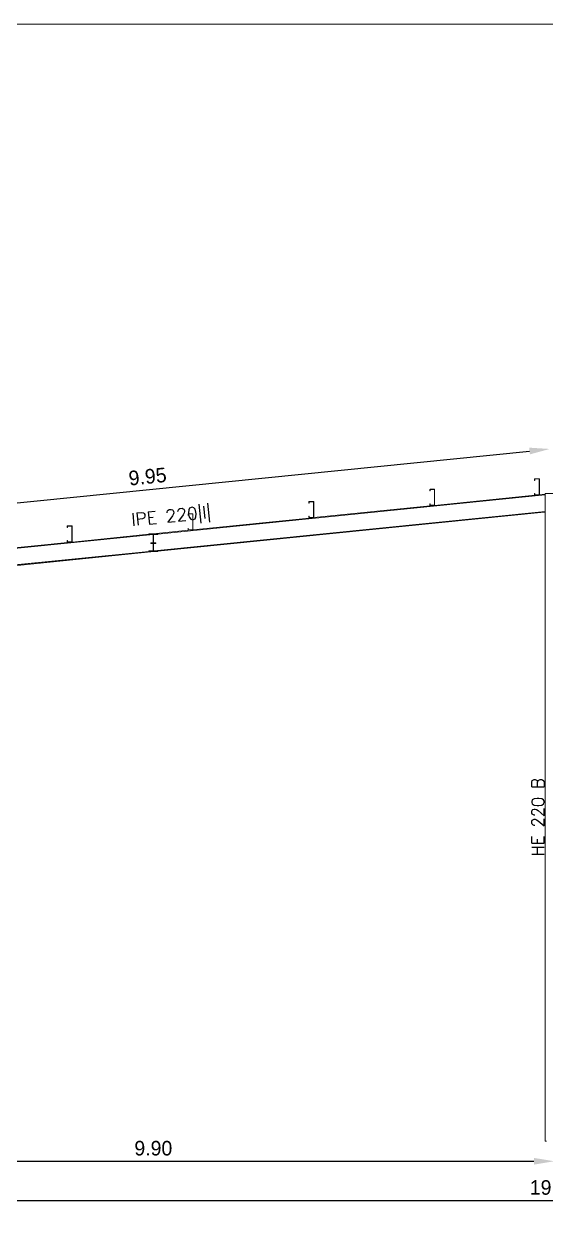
# Model space of a CAD drawing. Header units: millimetres. Extents: x 0 to 149, y -64 to 103.
# Drawn here: x 121.89 to 128.33, y 40.5 to 55.36 of the extents above; entities that cross this region are included whole.
import ezdxf
from ezdxf.enums import TextEntityAlignment as Align

# ---------------------------------------------------------------- set-up
doc = ezdxf.new("R2010")
doc.units = ezdxf.units.MM
for name, color, linetype, lineweight in [('BARRAS_DE_ACERO', 7, 'Continuous', 9), ('COTAS', 13, 'Continuous', 9), ('RECUAD_LIMITES', 2, 'Continuous', 0), ('REFERENCIA_DE_LAS_BARRAS', 2, 'Continuous', 9)]:
    doc.layers.add(name, color=color, linetype=linetype, lineweight=lineweight)
doc.styles.add('CYPETXT', font='romans__.ttf', dxfattribs={"height": 0.2})
doc.styles.add('RomanS', font='')
doc.styles.get('RomanS').set_extended_font_data('Porsche')
doc.dimstyles.new('100-color', dxfattribs={"dimtxt": 0.18, "dimasz": 0.25, "dimexe": 0, "dimexo": 0.5, "dimgap": 0.07, "dimtad": 1, "dimzin": 4, "dimdsep": 46, "dimtxsty": 'RomanS', "dimcen": 0.1, "dimse1": 1, "dimse2": 1, "dimadec": 0, "dimazin": 0, "dimtfac": 1, "dimtix": 1, "dimtmove": 2, "dimatfit": 3, "dimfxl": 1, "dimtvp": 1.058824, "dimtolj": 1, "dimtzin": 1, "dimarcsym": 0})

# ---------------------------------------------------------------- blocks, each defined once
blk = doc.blocks.new('*D503')
at = {"layer": 'COTAS', "color": 0, "lineweight": -2, "transparency": 16777216}
blk.add_line((118.785, 40.837), (138.085, 40.837), dxfattribs=at)
at = {"layer": 'COTAS', "color": 0, "transparency": 16777216}
for points in [[(118.785, 40.879), (118.785, 40.796), (118.535, 40.837)], [(138.085, 40.879), (138.085, 40.796), (138.335, 40.837)]]:
    blk.add_solid(points, dxfattribs=at)
at = {"layer": 'Defpoints', "color": 0, "transparency": 16777216}
for p in [(118.535, 41.57), (138.335, 41.57), (138.335, 40.837)]:
    blk.add_point(p, dxfattribs=at)
at = {"layer": 'COTAS', "color": 0, "transparency": 16777216, "insert": (128.435, 40.997), "char_height": 0.18, "attachment_point": 5, "style": 'RomanS'}
blk.add_mtext('\\A1;19.80', dxfattribs=at)
blk = doc.blocks.new('*D505')
at = {"layer": 'COTAS', "color": 0, "lineweight": -2, "transparency": 16777216}
blk.add_line((118.785, 41.322), (128.185, 41.322), dxfattribs=at)
at = {"layer": 'COTAS', "color": 0, "transparency": 16777216}
for points in [[(118.785, 41.363), (118.785, 41.28), (118.535, 41.322)], [(128.185, 41.363), (128.185, 41.28), (128.435, 41.322)]]:
    blk.add_solid(points, dxfattribs=at)
at = {"layer": 'Defpoints', "color": 0, "transparency": 16777216}
for p in [(118.535, 41.57), (128.435, 41.57), (128.435, 41.322)]:
    blk.add_point(p, dxfattribs=at)
at = {"layer": 'COTAS', "color": 0, "transparency": 16777216, "insert": (123.485, 41.482), "char_height": 0.18, "attachment_point": 5, "style": 'RomanS'}
blk.add_mtext('\\A1;9.90', dxfattribs=at)
blk = doc.blocks.new('*D506')
at = {"layer": 'COTAS', "color": 0, "lineweight": -2, "transparency": 16777216}
blk.add_line((118.728, 49.143), (128.131, 50.092), dxfattribs=at)
at = {"layer": 'COTAS', "color": 0, "transparency": 16777216}
for points in [[(128.127, 50.134), (128.135, 50.051), (128.38, 50.118)], [(118.724, 49.184), (118.733, 49.101), (118.48, 49.118)]]:
    blk.add_solid(points, dxfattribs=at)
at = {"layer": 'Defpoints', "color": 0, "transparency": 16777216}
for p in [(128.38, 50.118), (128.435, 49.57), (118.535, 48.57)]:
    blk.add_point(p, dxfattribs=at)
at = {"layer": 'COTAS', "color": 0, "transparency": 16777216, "insert": (123.414, 49.777), "char_height": 0.18, "attachment_point": 5, "rotation": 5.7679, "style": 'RomanS'}
blk.add_mtext('\\A1;9.95', dxfattribs=at)
blk = doc.blocks.new('*D542')
at = {"layer": 'COTAS', "color": 0, "lineweight": -2, "transparency": 16777216}
blk.add_arc((118.615, 48.357), 1.332, 280.7679, 355, dxfattribs=at)
at = {"layer": 'COTAS', "color": 0, "transparency": 16777216}
for points in [[(119.9, 48.241), (119.984, 48.241), (119.94, 48.491)], [(118.868, 47.007), (118.86, 47.09), (118.615, 47.025)]]:
    blk.add_solid(points, dxfattribs=at)
at = {"layer": 'Defpoints', "color": 0, "transparency": 16777216}
for p in [(123.496, 48.85), (118.615, 48.357), (118.615, 48.357), (119.319, 47.227), (118.615, 41.57)]:
    blk.add_point(p, dxfattribs=at)
at = {"layer": 'COTAS', "color": 0, "transparency": 16777216, "insert": (119.485, 47.571), "char_height": 0.18, "attachment_point": 5, "rotation": 47.884, "style": 'RomanS'}
blk.add_mtext('\\A1;96°', dxfattribs=at)

msp = doc.modelspace()

# ---------------------------------------------------------------- linework, layer by layer
at = {"layer": 'BARRAS_DE_ACERO'}
for p, q in [((128.194, 49.749), (128.193, 49.747)), ((128.193, 49.746), (128.193, 49.747)), ((128.193, 49.73), (128.193, 49.746)), ((128.195, 49.73), (128.193, 49.73)), ((128.194, 49.749), (128.195, 49.75)), ((128.197, 49.75), (128.195, 49.75)), ((128.195, 49.747), (128.195, 49.747)), ((128.195, 49.746), (128.195, 49.747)), ((128.195, 49.746), (128.195, 49.73)), ((128.248, 49.75), (128.197, 49.75)), ((128.197, 49.748), (128.248, 49.748)), ((128.25, 49.75), (128.248, 49.75)), ((128.249, 49.748), (128.248, 49.748)), ((128.249, 49.748), (128.25, 49.747)), ((128.25, 49.747), (128.251, 49.746)), ((128.25, 49.747), (128.25, 49.747)), ((128.251, 49.555), (128.251, 49.746)), ((128.252, 49.747), (128.253, 49.746)), ((128.253, 49.555), (128.253, 49.746)), ((123.54, 49.067), (128.325, 49.55)), ((126.9, 49.617), (126.9, 49.618)), ((126.902, 49.617), (126.901, 49.616)), ((126.901, 49.615), (126.901, 49.616)), ((126.901, 49.6), (126.901, 49.615)), ((126.901, 49.615), (126.901, 49.615)), ((126.901, 49.615), (126.901, 49.615)), ((126.902, 49.616), (126.903, 49.617)), ((126.903, 49.617), (126.902, 49.617)), ((126.902, 49.616), (126.902, 49.615)), ((126.902, 49.616), (126.902, 49.616)), ((126.902, 49.615), (126.902, 49.6)), ((126.904, 49.618), (126.903, 49.617)), ((126.904, 49.617), (126.903, 49.617)), ((126.955, 49.62), (126.904, 49.62)), ((126.904, 49.618), (126.904, 49.618)), ((126.904, 49.618), (126.955, 49.618)), ((126.954, 49.617), (126.904, 49.617)), ((126.955, 49.617), (126.954, 49.617)), ((126.956, 49.619), (126.955, 49.62)), ((126.956, 49.617), (126.955, 49.618)), ((126.955, 49.617), (126.956, 49.616)), ((126.956, 49.619), (126.958, 49.618)), ((126.956, 49.617), (126.956, 49.617)), ((126.956, 49.617), (126.957, 49.616)), ((126.957, 49.616), (126.956, 49.616)), ((126.957, 49.615), (126.957, 49.616)), ((126.957, 49.616), (126.957, 49.615)), ((126.957, 49.615), (126.957, 49.424)), ((126.957, 49.425), (126.957, 49.615)), ((126.957, 49.615), (126.957, 49.615)), ((126.959, 49.617), (126.958, 49.618)), ((126.959, 49.615), (126.959, 49.617)), ((126.959, 49.615), (126.959, 49.615)), ((126.959, 49.425), (126.959, 49.615)), ((128.193, 49.57), (128.193, 49.555)), ((128.195, 49.57), (128.193, 49.57)), ((128.193, 49.555), (128.193, 49.553)), ((128.193, 49.553), (128.194, 49.552)), ((128.194, 49.552), (128.195, 49.551)), ((128.195, 49.555), (128.195, 49.57)), ((128.195, 49.554), (128.195, 49.555)), ((128.195, 49.554), (128.195, 49.553)), ((128.196, 49.552), (128.195, 49.553)), ((128.195, 49.551), (128.197, 49.55)), ((128.196, 49.552), (128.197, 49.552)), ((128.248, 49.552), (128.197, 49.552)), ((128.197, 49.55), (128.236, 49.55)), ((128.248, 49.55), (128.236, 49.55)), ((128.248, 49.552), (128.249, 49.552)), ((128.25, 49.551), (128.248, 49.55)), ((128.25, 49.553), (128.249, 49.552)), ((128.25, 49.554), (128.251, 49.555)), ((128.25, 49.553), (128.25, 49.554)), ((128.251, 49.552), (128.25, 49.551)), ((128.251, 49.552), (128.251, 49.552)), ((128.252, 49.553), (128.253, 49.555)), ((128.325, 49.57), (128.325, 49.559)), ((128.325, 49.559), (128.325, 49.55)), ((125.407, 49.466), (125.408, 49.468)), ((125.407, 49.466), (125.407, 49.464)), ((125.407, 49.449), (125.407, 49.464)), ((125.409, 49.449), (125.407, 49.449)), ((125.41, 49.468), (125.408, 49.468)), ((125.409, 49.465), (125.41, 49.466)), ((125.409, 49.465), (125.409, 49.466)), ((125.409, 49.465), (125.409, 49.464)), ((125.409, 49.464), (125.409, 49.449)), ((125.409, 49.449), (125.409, 49.449)), ((125.411, 49.469), (125.41, 49.468)), ((125.41, 49.466), (125.411, 49.466)), ((125.411, 49.469), (125.462, 49.469)), ((125.462, 49.467), (125.411, 49.467)), ((125.412, 49.466), (125.411, 49.466)), ((125.462, 49.466), (125.412, 49.466)), ((125.464, 49.468), (125.462, 49.469)), ((125.463, 49.467), (125.462, 49.467)), ((125.463, 49.466), (125.462, 49.466)), ((125.463, 49.467), (125.464, 49.466)), ((125.464, 49.466), (125.463, 49.466)), ((125.465, 49.468), (125.464, 49.468)), ((125.464, 49.465), (125.464, 49.466)), ((125.464, 49.464), (125.464, 49.465)), ((125.464, 49.274), (125.464, 49.464)), ((125.465, 49.468), (125.466, 49.466)), ((125.465, 49.464), (125.465, 49.273)), ((125.467, 49.464), (125.466, 49.466)), ((125.467, 49.274), (125.467, 49.464)), ((125.467, 49.464), (125.467, 49.274)), ((125.467, 49.464), (125.467, 49.464)), ((125.467, 49.464), (125.467, 49.464)), ((126.899, 49.44), (126.901, 49.44)), ((126.899, 49.44), (126.899, 49.44)), ((126.899, 49.424), (126.899, 49.44)), ((126.899, 49.424), (126.9, 49.422)), ((126.9, 49.421), (126.9, 49.422)), ((126.902, 49.42), (126.9, 49.421)), ((126.901, 49.44), (126.902, 49.44)), ((126.901, 49.44), (126.901, 49.425)), ((126.901, 49.425), (126.901, 49.424)), ((126.901, 49.424), (126.901, 49.423)), ((126.901, 49.424), (126.901, 49.424)), ((126.902, 49.422), (126.901, 49.423)), ((126.902, 49.44), (126.902, 49.425)), ((126.902, 49.425), (126.902, 49.424)), ((126.902, 49.424), (126.902, 49.423)), ((126.902, 49.423), (126.903, 49.422)), ((126.902, 49.422), (126.903, 49.422)), ((126.904, 49.42), (126.902, 49.42)), ((126.903, 49.422), (126.904, 49.422)), ((126.903, 49.422), (126.904, 49.422)), ((126.954, 49.422), (126.904, 49.422)), ((126.904, 49.422), (126.955, 49.422)), ((126.904, 49.422), (126.904, 49.422)), ((126.904, 49.42), (126.943, 49.42)), ((126.955, 49.422), (126.954, 49.422)), ((126.956, 49.423), (126.955, 49.422)), ((126.957, 49.424), (126.956, 49.423)), ((126.957, 49.425), (126.957, 49.424)), ((126.957, 49.423), (126.957, 49.424)), ((126.958, 49.421), (126.958, 49.421)), ((126.959, 49.425), (126.959, 49.424)), ((126.959, 49.424), (126.959, 49.424)), ((123.914, 49.298), (123.914, 49.314)), ((123.916, 49.298), (123.914, 49.298)), ((123.916, 49.317), (123.917, 49.318)), ((123.917, 49.315), (123.916, 49.314)), ((123.916, 49.298), (123.916, 49.314)), ((123.916, 49.298), (123.917, 49.298)), ((123.917, 49.318), (123.919, 49.318)), ((123.918, 49.316), (123.917, 49.315)), ((123.917, 49.315), (123.917, 49.315)), ((123.918, 49.315), (123.917, 49.314)), ((123.917, 49.313), (123.917, 49.314)), ((123.917, 49.298), (123.917, 49.313)), ((123.919, 49.316), (123.918, 49.315)), ((123.918, 49.316), (123.919, 49.316)), ((123.918, 49.315), (123.918, 49.315)), ((123.97, 49.318), (123.919, 49.318)), ((123.919, 49.316), (123.97, 49.316)), ((123.97, 49.318), (123.972, 49.318)), ((123.97, 49.316), (123.971, 49.316)), ((123.971, 49.316), (123.972, 49.315)), ((123.972, 49.318), (123.973, 49.317)), ((123.972, 49.315), (123.972, 49.314)), ((123.972, 49.315), (123.972, 49.315)), ((123.972, 49.123), (123.972, 49.314)), ((123.974, 49.315), (123.973, 49.317)), ((125.45, 49.269), (123.973, 49.12)), ((123.974, 49.314), (123.974, 49.315)), ((123.974, 49.314), (123.974, 49.313)), ((123.974, 49.123), (123.974, 49.313)), ((125.409, 49.289), (125.407, 49.289)), ((125.407, 49.289), (125.407, 49.273)), ((125.407, 49.272), (125.407, 49.273)), ((125.407, 49.272), (125.408, 49.27)), ((125.408, 49.27), (125.41, 49.269)), ((125.409, 49.289), (125.409, 49.289)), ((125.409, 49.274), (125.409, 49.289)), ((125.409, 49.273), (125.409, 49.289)), ((125.409, 49.272), (125.409, 49.273)), ((125.409, 49.272), (125.409, 49.272)), ((125.41, 49.271), (125.409, 49.272)), ((125.41, 49.272), (125.411, 49.272)), ((125.411, 49.271), (125.41, 49.271)), ((125.41, 49.269), (125.411, 49.269)), ((125.462, 49.271), (125.411, 49.271)), ((125.411, 49.269), (125.45, 49.269)), ((125.45, 49.269), (125.462, 49.269)), ((125.462, 49.271), (125.463, 49.272)), ((125.463, 49.271), (125.462, 49.271)), ((125.462, 49.269), (125.464, 49.269)), ((125.463, 49.272), (125.464, 49.272)), ((125.464, 49.272), (125.463, 49.271)), ((125.464, 49.273), (125.464, 49.274)), ((125.464, 49.272), (125.464, 49.273)), ((125.464, 49.272), (125.465, 49.272)), ((125.465, 49.273), (125.465, 49.272)), ((125.466, 49.272), (125.467, 49.273)), ((125.467, 49.274), (125.467, 49.274)), ((125.467, 49.273), (125.467, 49.274)), ((128.325, 49.338), (128.311, 49.337)), ((128.325, 49.347), (128.325, 49.338)), ((128.325, 41.57), (128.325, 49.338)), ((123.482, 49.061), (118.621, 48.57)), ((122.423, 49.166), (122.422, 49.165)), ((122.422, 49.163), (122.422, 49.165)), ((122.422, 49.147), (122.422, 49.163)), ((122.422, 49.147), (122.422, 49.147)), ((122.423, 49.166), (122.425, 49.167)), ((122.424, 49.162), (122.425, 49.163)), ((122.424, 49.162), (122.424, 49.147)), ((122.424, 49.147), (122.424, 49.162)), ((122.426, 49.167), (122.425, 49.167)), ((122.426, 49.165), (122.425, 49.164)), ((122.426, 49.165), (122.425, 49.165)), ((122.425, 49.165), (122.425, 49.165)), ((122.425, 49.164), (122.425, 49.163)), ((122.426, 49.167), (122.477, 49.167)), ((122.427, 49.165), (122.426, 49.165)), ((122.427, 49.165), (122.426, 49.165)), ((122.427, 49.165), (122.477, 49.165)), ((122.477, 49.165), (122.427, 49.165)), ((122.477, 49.167), (122.479, 49.167)), ((122.477, 49.167), (122.477, 49.167)), ((122.478, 49.165), (122.477, 49.165)), ((122.478, 49.165), (122.479, 49.165)), ((122.478, 49.165), (122.479, 49.164)), ((122.479, 49.167), (122.481, 49.166)), ((122.479, 49.165), (122.48, 49.164)), ((122.479, 49.164), (122.479, 49.163)), ((122.479, 49.162), (122.479, 49.163)), ((122.479, 48.972), (122.479, 49.162)), ((122.48, 49.163), (122.48, 49.164)), ((122.48, 49.163), (122.48, 49.162)), ((122.48, 48.972), (122.48, 49.162)), ((123.43, 49.065), (122.481, 48.969)), ((122.482, 48.972), (122.482, 49.162)), ((123.43, 49.07), (123.453, 49.07)), ((123.43, 49.065), (123.43, 49.07)), ((123.43, 49.061), (123.43, 49.065)), ((123.482, 49.061), (123.43, 49.061)), ((123.453, 49.07), (123.485, 49.07)), ((123.453, 49.064), (123.453, 49.07)), ((123.453, 49.064), (123.481, 49.064)), ((123.483, 49.064), (123.481, 49.064)), ((123.482, 49.061), (123.482, 49.061)), ((123.482, 48.957), (123.482, 49.061)), ((123.483, 49.064), (123.483, 49.061)), ((123.483, 49.061), (123.483, 48.957)), ((123.485, 49.07), (123.958, 49.118)), ((123.485, 49.07), (123.517, 49.07)), ((123.487, 49.064), (123.514, 49.064)), ((123.487, 49.061), (123.487, 49.064)), ((123.487, 49.061), (123.487, 49.061)), ((123.487, 49.061), (123.487, 48.957)), ((123.488, 49.061), (123.54, 49.061)), ((123.488, 48.957), (123.488, 49.061)), ((123.514, 49.064), (123.514, 49.064)), ((123.517, 49.07), (123.54, 49.07)), ((123.517, 49.064), (123.517, 49.07)), ((123.54, 49.07), (123.54, 49.067)), ((123.54, 49.061), (123.54, 49.067)), ((123.914, 49.138), (123.914, 49.123)), ((123.914, 49.138), (123.916, 49.138)), ((123.914, 49.123), (123.915, 49.121)), ((123.916, 49.119), (123.915, 49.121)), ((123.916, 49.123), (123.916, 49.138)), ((123.917, 49.122), (123.916, 49.123)), ((123.917, 49.118), (123.916, 49.119)), ((123.917, 49.123), (123.917, 49.122)), ((123.917, 49.121), (123.917, 49.122)), ((123.917, 49.122), (123.918, 49.121)), ((123.917, 49.121), (123.918, 49.12)), ((123.917, 49.118), (123.919, 49.118)), ((123.919, 49.12), (123.918, 49.12)), ((123.969, 49.121), (123.919, 49.121)), ((123.919, 49.12), (123.97, 49.12)), ((123.919, 49.118), (123.958, 49.118)), ((123.958, 49.118), (123.97, 49.118)), ((123.97, 49.121), (123.969, 49.121)), ((123.971, 49.121), (123.97, 49.121)), ((123.971, 49.12), (123.97, 49.12)), ((123.972, 49.118), (123.97, 49.118)), ((123.972, 49.121), (123.971, 49.12)), ((123.972, 49.122), (123.972, 49.123)), ((123.972, 49.121), (123.972, 49.122)), ((123.972, 49.118), (123.973, 49.119)), ((123.974, 49.121), (123.973, 49.12)), ((123.973, 49.119), (123.973, 49.12)), ((123.974, 49.123), (123.974, 49.121)), ((123.974, 49.123), (123.974, 49.123)), ((123.974, 49.123), (123.974, 49.123)), ((120.988, 48.818), (122.465, 48.967)), ((122.422, 48.987), (122.422, 48.987)), ((122.422, 48.987), (122.422, 48.972)), ((122.422, 48.987), (122.424, 48.987)), ((122.422, 48.97), (122.422, 48.972)), ((122.422, 48.97), (122.423, 48.969)), ((122.424, 48.987), (122.424, 48.987)), ((122.424, 48.972), (122.424, 48.987)), ((122.424, 48.972), (122.424, 48.987)), ((122.424, 48.972), (122.424, 48.972)), ((122.424, 48.971), (122.424, 48.972)), ((122.424, 48.971), (122.425, 48.97)), ((122.426, 48.97), (122.425, 48.971)), ((122.426, 48.969), (122.425, 48.97)), ((122.425, 48.97), (122.425, 48.97)), ((122.426, 48.97), (122.427, 48.97)), ((122.426, 48.969), (122.427, 48.969)), ((122.426, 48.967), (122.427, 48.967)), ((122.427, 48.97), (122.477, 48.97)), ((122.477, 48.969), (122.427, 48.969)), ((122.465, 48.967), (122.427, 48.967)), ((122.477, 48.967), (122.465, 48.967)), ((122.477, 48.97), (122.478, 48.97)), ((122.478, 48.97), (122.477, 48.969)), ((122.477, 48.969), (122.477, 48.969)), ((122.479, 48.968), (122.477, 48.967)), ((122.478, 48.97), (122.479, 48.971)), ((122.478, 48.97), (122.479, 48.97)), ((122.479, 48.971), (122.479, 48.972)), ((122.479, 48.971), (122.479, 48.971)), ((122.479, 48.97), (122.48, 48.971)), ((122.481, 48.969), (122.479, 48.968)), ((122.48, 48.972), (122.48, 48.972)), ((122.48, 48.971), (122.48, 48.972)), ((122.48, 48.971), (122.48, 48.971)), ((122.482, 48.97), (122.481, 48.969)), ((122.481, 48.969), (122.481, 48.969)), ((122.482, 48.972), (122.482, 48.972)), ((122.482, 48.972), (122.482, 48.972)), ((122.482, 48.972), (122.482, 48.97)), ((123.453, 48.957), (123.453, 48.95)), ((123.482, 48.957), (123.453, 48.957)), ((123.453, 48.95), (123.482, 48.95)), ((123.483, 48.957), (123.482, 48.957)), ((123.482, 48.95), (123.482, 48.86)), ((123.482, 48.95), (123.488, 48.95)), ((123.488, 48.957), (123.487, 48.957)), ((123.517, 48.957), (123.488, 48.957)), ((123.488, 48.95), (123.517, 48.95)), ((123.488, 48.86), (123.488, 48.95)), ((123.517, 48.957), (123.517, 48.95)), ((118.615, 48.367), (123.43, 48.853)), ((123.496, 48.85), (118.615, 48.357)), ((123.43, 48.853), (123.43, 48.85)), ((123.43, 48.85), (123.496, 48.85)), ((123.496, 48.86), (123.488, 48.86)), ((123.54, 48.85), (123.496, 48.85)), ((123.54, 48.86), (123.54, 48.855)), ((128.341, 41.57), (128.325, 41.57))]:
    msp.add_line(p, q, dxfattribs=at)
for points in [[(128.195, 49.747), (128.196, 49.748), (128.197, 49.748)], [(128.252, 49.747), (128.251, 49.749), (128.25, 49.75)], [(123.54, 48.86), (123.496, 48.86), (128.325, 49.347), (128.325, 49.55)], [(126.9, 49.617), (126.899, 49.615), (126.899, 49.6), (126.899, 49.6)], [(126.899, 49.6), (126.901, 49.6), (126.902, 49.6)], [(126.904, 49.62), (126.902, 49.619), (126.9, 49.618)], [(126.959, 49.424), (126.959, 49.422), (126.958, 49.421), (128.236, 49.55)], [(126.959, 49.424), (126.959, 49.615), (126.959, 49.615)], [(128.252, 49.553), (128.251, 49.552), (128.325, 49.559)], [(128.325, 49.57), (128.341, 49.57), (128.36, 49.57), (128.38, 49.57), (128.399, 49.57), (128.435, 49.57)], [(125.409, 49.466), (125.41, 49.467), (125.411, 49.467)], [(125.409, 49.465), (125.409, 49.464), (125.409, 49.449)], [(125.464, 49.466), (125.465, 49.465), (125.465, 49.464)], [(125.466, 49.272), (125.466, 49.27), (126.943, 49.42)], [(126.943, 49.42), (126.955, 49.42), (126.956, 49.42), (126.958, 49.421)], [(126.955, 49.422), (126.955, 49.422), (126.956, 49.422)], [(126.956, 49.422), (126.956, 49.422), (126.957, 49.423)], [(123.54, 48.85), (123.54, 48.855), (128.311, 49.337)], [(123.916, 49.317), (123.915, 49.315), (123.914, 49.314)], [(123.919, 49.316), (123.969, 49.316), (123.97, 49.315), (123.971, 49.315), (123.972, 49.314), (123.972, 49.313)], [(123.971, 49.121), (123.972, 49.122), (123.972, 49.123), (123.972, 49.313)], [(123.974, 49.313), (123.974, 49.313), (123.974, 49.123)], [(125.41, 49.272), (125.409, 49.273), (125.409, 49.274)], [(125.462, 49.271), (125.412, 49.271), (125.411, 49.272)], [(125.466, 49.27), (125.465, 49.27), (125.464, 49.269)], [(122.424, 49.147), (122.424, 49.147), (122.422, 49.147)], [(122.425, 49.165), (122.424, 49.164), (122.424, 49.163)], [(122.424, 49.163), (122.424, 49.163), (122.424, 49.162)], [(122.478, 49.165), (122.477, 49.165), (122.477, 49.165)], [(122.482, 49.163), (122.482, 49.165), (122.481, 49.166)], [(122.482, 49.163), (122.482, 49.162), (122.482, 49.162), (122.482, 48.972)], [(123.514, 49.064), (123.517, 49.064), (123.517, 49.064)], [(123.916, 49.138), (123.917, 49.138), (123.917, 49.123)], [(123.919, 49.121), (123.918, 49.121), (123.918, 49.121)], [(122.426, 48.967), (122.425, 48.968), (122.423, 48.969)], [(122.425, 48.971), (122.425, 48.971), (122.424, 48.972)], [(123.43, 48.853), (118.615, 48.367), (118.615, 48.357)], [(123.482, 48.86), (123.43, 48.86), (123.43, 48.853)]]:
    msp.add_lwpolyline(points, dxfattribs=at)
at = {"layer": 'RECUAD_LIMITES'}
msp.add_lwpolyline([(107.34, 25.665), (149.34, 25.665), (149.34, 55.365), (107.34, 55.365), (107.34, 25.665)], close=True, dxfattribs=at)

# ---------------------------------------------------------------- texts
at = {"layer": 'REFERENCIA_DE_LAS_BARRAS', "style": 'CYPETXT'}
for s, rotation, width, p, p2 in [('IPE 220|I|', 5.7995, 0.866546, (123.219, 49.168), (124.199, 49.268)), ('HE 220 B', 90, 0.776302, (128.311, 45.087), (128.311, 46.054))]:
    msp.add_text(s, height=0.1533, rotation=rotation, dxfattribs=dict(at, width=width)).set_placement(p, p2, align=Align.FIT)

# ---------------------------------------------------------------- dimensions: what is measured, and where the dimension line sits
at = {"layer": 'COTAS'}
dim = msp.add_aligned_dim(p1=(118.535, 48.57), p2=(128.435, 49.57), distance=0.55, dimstyle='100-color', dxfattribs=at)
dim.commit()
dim.dimension.update_dxf_attribs({"geometry": '*D506', "text_midpoint": (123.414, 49.777)})
dim = msp.add_angular_dim_2l(base=(119.319, 47.227), line1=((123.496, 48.85), (118.615, 48.357)), line2=((118.615, 48.357), (118.615, 41.57)), dimstyle='100-color', dxfattribs=at)
dim.commit()
dim.dimension.update_dxf_attribs({"geometry": '*D542', "text_midpoint": (119.485, 47.571)})
for base, p2, picture, middle in [((128.435, 41.322), (128.435, 41.57), '*D505', (123.485, 41.482)), ((138.335, 40.837), (138.335, 41.57), '*D503', (128.435, 40.997))]:
    dim = msp.add_linear_dim(base=base, p1=(118.535, 41.57), p2=p2, dimstyle='100-color', dxfattribs=at)
    dim.commit()
    dim.dimension.update_dxf_attribs({"geometry": picture, "text_midpoint": middle})

doc.saveas('drawing.dxf')
